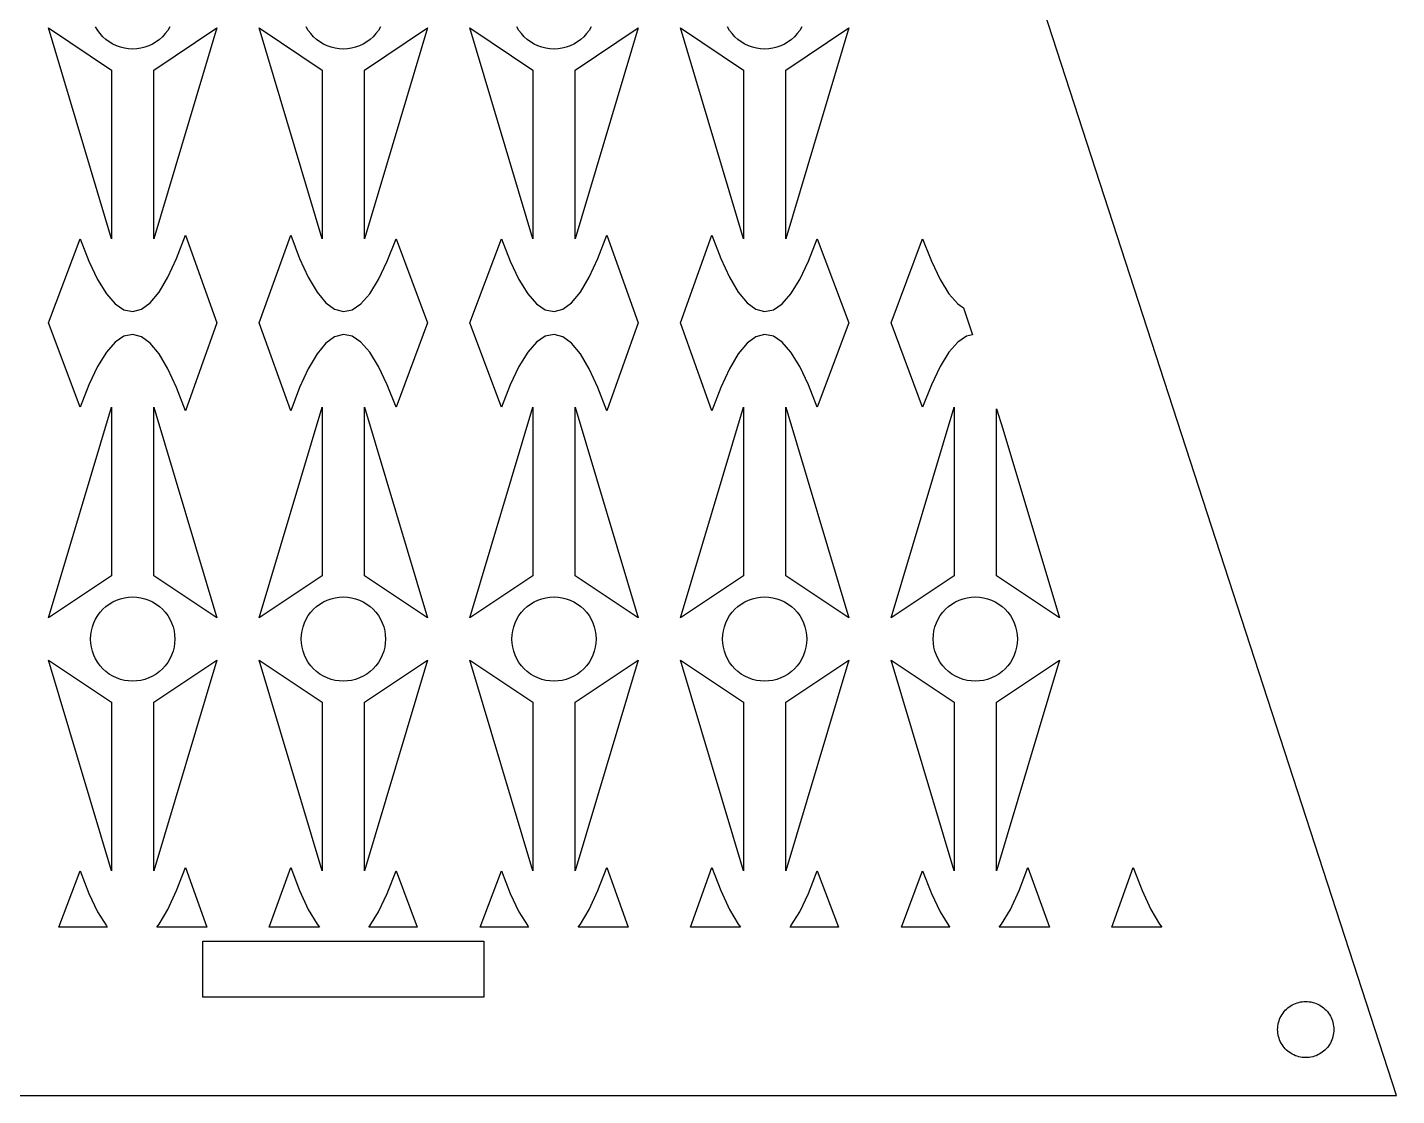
# Model space of a CAD drawing. Header units: metres. Extents: x -75 to 75, y 0 to 231.
# Drawn here: x -22.5 to 75, y 0 to 76 of the extents above; entities that cross this region are included whole.
import ezdxf

# ---------------------------------------------------------------- set-up
doc = ezdxf.new("R2010")
doc.units = ezdxf.units.M

msp = doc.modelspace()

# ---------------------------------------------------------------- linework, layer by layer
for p, q in [((75, 0), (0, 230.826)), ((-17.4943, 75.8334), (-17.6456, 76.0859)), ((-12.3544, 76.0859), (-12.5057, 75.8333)), ((-2.49428, 75.8334), (-2.64561, 76.0859)), ((2.64565, 76.0859), (2.49428, 75.8333)), ((12.5057, 75.8334), (12.3544, 76.0859)), ((17.6456, 76.0859), (17.4943, 75.8333)), ((27.5057, 75.8334), (27.3544, 76.0859)), ((32.6456, 76.0859), (32.4943, 75.8333)), ((-20.9997, 75.9996), (-16.5002, 72.9999)), ((-16.5002, 61.001), (-20.9997, 75.9996)), ((-17.3189, 75.5969), (-17.4943, 75.8334)), ((-17.1212, 75.3788), (-17.3189, 75.5969)), ((-16.9031, 75.1811), (-17.1212, 75.3788)), ((-16.6666, 75.0057), (-16.9031, 75.1811)), ((-13.4998, 72.9999), (-9.00024, 75.9996)), ((-9.00024, 75.9996), (-13.4998, 61.001)), ((-13.0969, 75.1811), (-13.3334, 75.0057)), ((-12.8788, 75.3788), (-13.0969, 75.1811)), ((-12.6811, 75.5969), (-12.8788, 75.3788)), ((-12.5057, 75.8333), (-12.6811, 75.5969)), ((-5.99974, 75.9996), (-1.50015, 72.9999)), ((-1.50015, 61.001), (-5.99974, 75.9996)), ((-2.31891, 75.5969), (-2.49428, 75.8334)), ((-2.1212, 75.3788), (-2.31891, 75.5969)), ((-1.90308, 75.1811), (-2.1212, 75.3788)), ((-1.66663, 75.0057), (-1.90308, 75.1811)), ((1.50015, 72.9999), (5.99974, 75.9996)), ((5.99974, 75.9996), (1.50015, 61.001)), ((1.90311, 75.1811), (1.66664, 75.0057)), ((2.1212, 75.3788), (1.90311, 75.1811)), ((2.31894, 75.5969), (2.1212, 75.3788)), ((2.49428, 75.8333), (2.31894, 75.5969)), ((9.00024, 75.9996), (13.4998, 72.9999)), ((13.4998, 61.001), (9.00024, 75.9996)), ((12.6811, 75.5969), (12.5057, 75.8334)), ((12.8788, 75.3788), (12.6811, 75.5969)), ((13.0969, 75.1811), (12.8788, 75.3788)), ((13.3333, 75.0057), (13.0969, 75.1811)), ((16.5002, 72.9999), (20.9997, 75.9996)), ((20.9997, 75.9996), (16.5002, 61.001)), ((16.9031, 75.1811), (16.6666, 75.0057)), ((17.1212, 75.3788), (16.9031, 75.1811)), ((17.3189, 75.5969), (17.1212, 75.3788)), ((17.4943, 75.8333), (17.3189, 75.5969)), ((24.0002, 75.9996), (28.4998, 72.9999)), ((28.4998, 61.001), (24.0002, 75.9996)), ((27.6811, 75.5969), (27.5057, 75.8334)), ((27.8788, 75.3788), (27.6811, 75.5969)), ((28.0969, 75.1811), (27.8788, 75.3788)), ((28.3334, 75.0057), (28.0969, 75.1811)), ((31.5002, 72.9999), (35.9997, 75.9996)), ((35.9997, 75.9996), (31.5002, 61.001)), ((31.9031, 75.1811), (31.6666, 75.0057)), ((32.1212, 75.3788), (31.9031, 75.1811)), ((32.3189, 75.5969), (32.1212, 75.3788)), ((32.4943, 75.8333), (32.3189, 75.5969)), ((-16.4141, 74.8544), (-16.6666, 75.0057)), ((-16.148, 74.7285), (-16.4141, 74.8544)), ((-15.8708, 74.6293), (-16.148, 74.7285)), ((-15.5853, 74.5578), (-15.8708, 74.6293)), ((-15.2941, 74.5146), (-15.5853, 74.5578)), ((-15, 74.5002), (-15.2941, 74.5146)), ((-14.706, 74.5146), (-15, 74.5002)), ((-14.4148, 74.5578), (-14.706, 74.5146)), ((-14.1292, 74.6293), (-14.4148, 74.5578)), ((-13.852, 74.7285), (-14.1292, 74.6293)), ((-13.5859, 74.8544), (-13.852, 74.7285)), ((-13.3334, 75.0057), (-13.5859, 74.8544)), ((-1.41409, 74.8544), (-1.66663, 75.0057)), ((-1.14798, 74.7285), (-1.41409, 74.8544)), ((-0.870804, 74.6293), (-1.14798, 74.7285)), ((-0.585251, 74.5578), (-0.870804, 74.6293)), ((-0.294037, 74.5146), (-0.585251, 74.5578)), ((0, 74.5002), (-0.294037, 74.5146)), ((0.294037, 74.5146), (0, 74.5002)), ((0.58522, 74.5578), (0.294037, 74.5146)), ((0.870819, 74.6293), (0.58522, 74.5578)), ((1.14799, 74.7285), (0.870819, 74.6293)), ((1.41412, 74.8544), (1.14799, 74.7285)), ((1.66664, 75.0057), (1.41412, 74.8544)), ((13.5859, 74.8544), (13.3333, 75.0057)), ((13.852, 74.7285), (13.5859, 74.8544)), ((14.1292, 74.6293), (13.852, 74.7285)), ((14.4147, 74.5578), (14.1292, 74.6293)), ((14.7059, 74.5146), (14.4147, 74.5578)), ((15, 74.5002), (14.7059, 74.5146)), ((15.294, 74.5146), (15, 74.5002)), ((15.5852, 74.5578), (15.294, 74.5146)), ((15.8708, 74.6293), (15.5852, 74.5578)), ((16.148, 74.7285), (15.8708, 74.6293)), ((16.4141, 74.8544), (16.148, 74.7285)), ((16.6666, 75.0057), (16.4141, 74.8544)), ((28.5859, 74.8544), (28.3334, 75.0057)), ((28.852, 74.7285), (28.5859, 74.8544)), ((29.1292, 74.6293), (28.852, 74.7285)), ((29.4147, 74.5578), (29.1292, 74.6293)), ((29.7059, 74.5146), (29.4147, 74.5578)), ((30, 74.5002), (29.7059, 74.5146)), ((30.294, 74.5146), (30, 74.5002)), ((30.5852, 74.5578), (30.294, 74.5146)), ((30.8708, 74.6293), (30.5852, 74.5578)), ((31.148, 74.7285), (30.8708, 74.6293)), ((31.4141, 74.8544), (31.148, 74.7285)), ((31.6666, 75.0057), (31.4141, 74.8544)), ((-16.5002, 72.9999), (-16.5002, 61.001)), ((-13.4998, 61.001), (-13.4998, 72.9999)), ((-1.50015, 72.9999), (-1.50015, 61.001)), ((1.50015, 61.001), (1.50015, 72.9999)), ((13.4998, 72.9999), (13.4998, 61.001)), ((16.5002, 61.001), (16.5002, 72.9999)), ((28.4998, 72.9999), (28.4998, 61.001)), ((31.5002, 61.001), (31.5002, 72.9999)), ((-20.9998, 55), (-18.75, 60.9996)), ((-18.75, 60.9996), (-18.1252, 59.3975)), ((-11.8749, 59.6024), (-11.25, 61.2455)), ((-11.25, 61.2455), (-9.00018, 55)), ((-5.99982, 55), (-3.75, 61.2455)), ((-3.75, 61.2455), (-3.12512, 59.6024)), ((3.12515, 59.3975), (3.75, 60.9996)), ((3.75, 60.9996), (5.99982, 55)), ((9.00018, 55), (11.25, 60.9996)), ((11.25, 60.9996), (11.8748, 59.3975)), ((18.1251, 59.6024), (18.75, 61.2455)), ((18.75, 61.2455), (20.9998, 55)), ((24.0002, 55), (26.25, 61.2455)), ((26.25, 61.2455), (26.8749, 59.6024)), ((33.1252, 59.3975), (33.75, 60.9996)), ((33.75, 60.9996), (35.9998, 55)), ((39.0002, 55), (41.25, 60.9996)), ((41.25, 60.9996), (41.8748, 59.3975)), ((-12.4999, 58.254), (-11.8749, 59.6024)), ((-3.12512, 59.6024), (-2.50012, 58.254)), ((17.5001, 58.254), (18.1251, 59.6024)), ((26.8749, 59.6024), (27.4999, 58.254)), ((-18.1252, 59.3975), (-17.5001, 58.0901)), ((2.50014, 58.0901), (3.12515, 59.3975)), ((11.8748, 59.3975), (12.4998, 58.0901)), ((32.5001, 58.0901), (33.1252, 59.3975)), ((41.8748, 59.3975), (42.4998, 58.0901)), ((-17.5001, 58.0901), (-16.8751, 57.0778)), ((-13.1249, 57.2007), (-12.4999, 58.254)), ((-2.50012, 58.254), (-1.87511, 57.2007)), ((1.87511, 57.0778), (2.50014, 58.0901)), ((12.4998, 58.0901), (13.1249, 57.0778)), ((16.8751, 57.2007), (17.5001, 58.254)), ((27.4999, 58.254), (28.1249, 57.2007)), ((31.8751, 57.0778), (32.5001, 58.0901)), ((42.4998, 58.0901), (43.1249, 57.0778)), ((-16.8751, 57.0778), (-16.2501, 56.3605)), ((-13.7499, 56.4425), (-13.1249, 57.2007)), ((-1.87511, 57.2007), (-1.25011, 56.4425)), ((1.25011, 56.3605), (1.87511, 57.0778)), ((13.1249, 57.0778), (13.7499, 56.3605)), ((16.2501, 56.4425), (16.8751, 57.2007)), ((28.1249, 57.2007), (28.7499, 56.4425)), ((31.2501, 56.3605), (31.8751, 57.0778)), ((43.1249, 57.0778), (43.7499, 56.3605)), ((-16.2501, 56.3605), (-15.6251, 55.9384)), ((-15.6251, 55.9384), (-15, 55.8113)), ((-15, 55.8113), (-14.3749, 55.9794)), ((-14.3749, 55.9794), (-13.7499, 56.4425)), ((-1.25011, 56.4425), (-0.625046, 55.9794)), ((-0.625046, 55.9794), (0, 55.8113)), ((0, 55.8113), (0.625076, 55.9384)), ((0.625076, 55.9384), (1.25011, 56.3605)), ((13.7499, 56.3605), (14.3749, 55.9384)), ((14.3749, 55.9384), (15, 55.8113)), ((15, 55.8113), (15.625, 55.9794)), ((15.625, 55.9794), (16.2501, 56.4425)), ((28.7499, 56.4425), (29.3749, 55.9794)), ((29.3749, 55.9794), (30, 55.8113)), ((30, 55.8113), (30.6251, 55.9384)), ((30.6251, 55.9384), (31.2501, 56.3605)), ((43.7499, 56.3605), (44.1598, 56.0837)), ((44.1598, 56.0837), (44.7894, 54.1459)), ((-18.75, 49.0004), (-20.9998, 55)), ((-9.00018, 55), (-11.25, 48.7545)), ((-3.75, 48.7545), (-5.99982, 55)), ((5.99982, 55), (3.75, 49.0004)), ((11.25, 49.0004), (9.00018, 55)), ((20.9998, 55), (18.75, 48.7545)), ((26.25, 48.7545), (24.0002, 55)), ((35.9998, 55), (33.75, 49.0004)), ((41.25, 49.0004), (39.0002, 55)), ((-16.2501, 53.6395), (-16.8751, 52.9222)), ((-15.6251, 54.0616), (-16.2501, 53.6395)), ((-15, 54.1887), (-15.6251, 54.0616)), ((-14.3749, 54.0206), (-15, 54.1887)), ((-13.7499, 53.5575), (-14.3749, 54.0206)), ((-0.625046, 54.0206), (-1.25011, 53.5575)), ((0, 54.1887), (-0.625046, 54.0206)), ((0.625076, 54.0616), (0, 54.1887)), ((1.25011, 53.6395), (0.625076, 54.0616)), ((1.87511, 52.9222), (1.25011, 53.6395)), ((13.7499, 53.6395), (13.1249, 52.9222)), ((14.3749, 54.0616), (13.7499, 53.6395)), ((15, 54.1887), (14.3749, 54.0616)), ((15.625, 54.0206), (15, 54.1887)), ((16.2501, 53.5575), (15.625, 54.0206)), ((29.3749, 54.0206), (28.7499, 53.5575)), ((30, 54.1887), (29.3749, 54.0206)), ((30.6251, 54.0616), (30, 54.1887)), ((31.2501, 53.6395), (30.6251, 54.0616)), ((31.8751, 52.9222), (31.2501, 53.6395)), ((43.7499, 53.6395), (43.1249, 52.9222)), ((44.3749, 54.0616), (43.7499, 53.6395)), ((44.7894, 54.1459), (44.3749, 54.0616)), ((-16.8751, 52.9222), (-17.5001, 51.9099)), ((-13.1249, 52.7993), (-13.7499, 53.5575)), ((-12.4999, 51.746), (-13.1249, 52.7993)), ((-1.87511, 52.7993), (-2.50012, 51.746)), ((-1.25011, 53.5575), (-1.87511, 52.7993)), ((2.50014, 51.9099), (1.87511, 52.9222)), ((13.1249, 52.9222), (12.4998, 51.9099)), ((16.8751, 52.7993), (16.2501, 53.5575)), ((17.5001, 51.746), (16.8751, 52.7993)), ((28.1249, 52.7993), (27.4999, 51.746)), ((28.7499, 53.5575), (28.1249, 52.7993)), ((32.5001, 51.9099), (31.8751, 52.9222)), ((43.1249, 52.9222), (42.4998, 51.9099)), ((-17.5001, 51.9099), (-18.1252, 50.6025)), ((-11.8749, 50.3976), (-12.4999, 51.746)), ((-2.50012, 51.746), (-3.12512, 50.3976)), ((3.12515, 50.6025), (2.50014, 51.9099)), ((12.4998, 51.9099), (11.8748, 50.6025)), ((18.1251, 50.3976), (17.5001, 51.746)), ((27.4999, 51.746), (26.8749, 50.3976)), ((33.1252, 50.6025), (32.5001, 51.9099)), ((42.4998, 51.9099), (41.8748, 50.6025)), ((-18.1252, 50.6025), (-18.75, 49.0004)), ((-11.25, 48.7545), (-11.8749, 50.3976)), ((-3.12512, 50.3976), (-3.75, 48.7545)), ((3.75, 49.0004), (3.12515, 50.6025)), ((11.8748, 50.6025), (11.25, 49.0004)), ((18.75, 48.7545), (18.1251, 50.3976)), ((26.8749, 50.3976), (26.25, 48.7545)), ((33.75, 49.0004), (33.1252, 50.6025)), ((41.8748, 50.6025), (41.25, 49.0004)), ((-20.9997, 34.0003), (-16.5002, 48.999)), ((-16.5002, 48.999), (-16.5002, 37.0001)), ((-13.4998, 37.0001), (-13.4998, 48.999)), ((-13.4998, 48.999), (-9.00024, 34.0003)), ((-5.99974, 34.0003), (-1.50015, 48.999)), ((-1.50015, 48.999), (-1.50015, 37.0001)), ((1.50015, 37.0001), (1.50015, 48.999)), ((1.50015, 48.999), (5.99974, 34.0003)), ((9.00024, 34.0003), (13.4998, 48.999)), ((13.4998, 48.999), (13.4998, 37.0001)), ((16.5002, 37.0001), (16.5002, 48.999)), ((16.5002, 48.999), (20.9997, 34.0003)), ((24.0002, 34.0003), (28.4998, 48.999)), ((28.4998, 48.999), (28.4998, 37.0001)), ((31.5002, 37.0001), (31.5002, 48.999)), ((31.5002, 48.999), (35.9997, 34.0003)), ((39.0002, 34.0003), (43.4998, 48.999)), ((43.4998, 48.999), (43.4998, 37.0001)), ((46.5002, 37.0001), (46.5002, 48.8807)), ((46.5002, 48.8807), (46.9628, 47.4568)), ((46.9628, 47.4568), (50.9997, 34.0003)), ((-16.5002, 37.0001), (-20.9997, 34.0003)), ((-9.00024, 34.0003), (-13.4998, 37.0001)), ((-1.50015, 37.0001), (-5.99974, 34.0003)), ((5.99974, 34.0003), (1.50015, 37.0001)), ((13.4998, 37.0001), (9.00024, 34.0003)), ((20.9997, 34.0003), (16.5002, 37.0001)), ((28.4998, 37.0001), (24.0002, 34.0003)), ((35.9997, 34.0003), (31.5002, 37.0001)), ((43.4998, 37.0001), (39.0002, 34.0003)), ((50.9997, 34.0003), (46.5002, 37.0001)), ((-16.6666, 34.9943), (-16.4141, 35.1456)), ((-16.4141, 35.1456), (-16.148, 35.2715)), ((-16.148, 35.2715), (-15.8708, 35.3707)), ((-15.8708, 35.3707), (-15.5852, 35.4422)), ((-15.5852, 35.4422), (-15.294, 35.4854)), ((-15.294, 35.4854), (-15, 35.4998)), ((-15, 35.4998), (-14.7059, 35.4854)), ((-14.7059, 35.4854), (-14.4147, 35.4422)), ((-14.4147, 35.4422), (-14.1292, 35.3707)), ((-14.1292, 35.3707), (-13.852, 35.2715)), ((-13.852, 35.2715), (-13.5859, 35.1456)), ((-13.5859, 35.1456), (-13.3334, 34.9943)), ((-1.66663, 34.9943), (-1.41409, 35.1456)), ((-1.41409, 35.1456), (-1.14798, 35.2715)), ((-1.14798, 35.2715), (-0.870804, 35.3707)), ((-0.870804, 35.3707), (-0.585205, 35.4422)), ((-0.585205, 35.4422), (-0.294022, 35.4854)), ((-0.294022, 35.4854), (0, 35.4998)), ((0, 35.4998), (0.294067, 35.4854)), ((0.294067, 35.4854), (0.585266, 35.4422)), ((0.585266, 35.4422), (0.870819, 35.3707)), ((0.870819, 35.3707), (1.14799, 35.2715)), ((1.14799, 35.2715), (1.41412, 35.1456)), ((1.41412, 35.1456), (1.66664, 34.9943)), ((13.3333, 34.9943), (13.5859, 35.1456)), ((13.5859, 35.1456), (13.852, 35.2715)), ((13.852, 35.2715), (14.1292, 35.3707)), ((14.1292, 35.3707), (14.4148, 35.4422)), ((14.4148, 35.4422), (14.7059, 35.4854)), ((14.7059, 35.4854), (15, 35.4998)), ((15, 35.4998), (15.294, 35.4854)), ((15.294, 35.4854), (15.5853, 35.4422)), ((15.5853, 35.4422), (15.8708, 35.3707)), ((15.8708, 35.3707), (16.148, 35.2715)), ((16.148, 35.2715), (16.4141, 35.1456)), ((16.4141, 35.1456), (16.6666, 34.9943)), ((28.3334, 34.9943), (28.5859, 35.1456)), ((28.5859, 35.1456), (28.852, 35.2715)), ((28.852, 35.2715), (29.1292, 35.3707)), ((29.1292, 35.3707), (29.4148, 35.4422)), ((29.4148, 35.4422), (29.706, 35.4854)), ((29.706, 35.4854), (30, 35.4998)), ((30, 35.4998), (30.2941, 35.4854)), ((30.2941, 35.4854), (30.5853, 35.4422)), ((30.5853, 35.4422), (30.8708, 35.3707)), ((30.8708, 35.3707), (31.148, 35.2715)), ((31.148, 35.2715), (31.4141, 35.1456)), ((31.4141, 35.1456), (31.6666, 34.9943)), ((43.3333, 34.9943), (43.5859, 35.1456)), ((43.5859, 35.1456), (43.852, 35.2715)), ((43.852, 35.2715), (44.1292, 35.3707)), ((44.1292, 35.3707), (44.4148, 35.4422)), ((44.4148, 35.4422), (44.7059, 35.4854)), ((44.7059, 35.4854), (45, 35.4998)), ((45, 35.4998), (45.294, 35.4854)), ((45.294, 35.4854), (45.5853, 35.4422)), ((45.5853, 35.4422), (45.8708, 35.3707)), ((45.8708, 35.3707), (46.148, 35.2715)), ((46.148, 35.2715), (46.4141, 35.1456)), ((46.4141, 35.1456), (46.6666, 34.9943)), ((-17.6456, 33.9141), (-17.4943, 34.1666)), ((-17.4943, 34.1666), (-17.3189, 34.4031)), ((-17.3189, 34.4031), (-17.1212, 34.6212)), ((-17.1212, 34.6212), (-16.9031, 34.8189)), ((-16.9031, 34.8189), (-16.6666, 34.9943)), ((-13.3334, 34.9943), (-13.0969, 34.8189)), ((-13.0969, 34.8189), (-12.8788, 34.6212)), ((-12.8788, 34.6212), (-12.6811, 34.4031)), ((-12.6811, 34.4031), (-12.5057, 34.1666)), ((-12.5057, 34.1666), (-12.3544, 33.9141)), ((-2.64561, 33.9141), (-2.49428, 34.1666)), ((-2.49428, 34.1666), (-2.31891, 34.4031)), ((-2.31891, 34.4031), (-2.1212, 34.6212)), ((-2.1212, 34.6212), (-1.90308, 34.8189)), ((-1.90308, 34.8189), (-1.66663, 34.9943)), ((1.66664, 34.9943), (1.90311, 34.8189)), ((1.90311, 34.8189), (2.12123, 34.6212)), ((2.12123, 34.6212), (2.31894, 34.4031)), ((2.31894, 34.4031), (2.49431, 34.1666)), ((2.49431, 34.1666), (2.64565, 33.9141)), ((12.3544, 33.9141), (12.5057, 34.1666)), ((12.5057, 34.1666), (12.6811, 34.4031)), ((12.6811, 34.4031), (12.8788, 34.6212)), ((12.8788, 34.6212), (13.0969, 34.8189)), ((13.0969, 34.8189), (13.3333, 34.9943)), ((16.6666, 34.9943), (16.9031, 34.8189)), ((16.9031, 34.8189), (17.1212, 34.6212)), ((17.1212, 34.6212), (17.3189, 34.4031)), ((17.3189, 34.4031), (17.4943, 34.1666)), ((17.4943, 34.1666), (17.6456, 33.9141)), ((27.3544, 33.9141), (27.5057, 34.1666)), ((27.5057, 34.1666), (27.6811, 34.4031)), ((27.6811, 34.4031), (27.8788, 34.6212)), ((27.8788, 34.6212), (28.0969, 34.8189)), ((28.0969, 34.8189), (28.3334, 34.9943)), ((31.6666, 34.9943), (31.9031, 34.8189)), ((31.9031, 34.8189), (32.1212, 34.6212)), ((32.1212, 34.6212), (32.3189, 34.4031)), ((32.3189, 34.4031), (32.4943, 34.1666)), ((32.4943, 34.1666), (32.6456, 33.9141)), ((42.3544, 33.9141), (42.5057, 34.1666)), ((42.5057, 34.1666), (42.6811, 34.4031)), ((42.6811, 34.4031), (42.8788, 34.6212)), ((42.8788, 34.6212), (43.0969, 34.8189)), ((43.0969, 34.8189), (43.3333, 34.9943)), ((46.6666, 34.9943), (46.9031, 34.8189)), ((46.9031, 34.8189), (47.1212, 34.6212)), ((47.1212, 34.6212), (47.3189, 34.4031)), ((47.3189, 34.4031), (47.4943, 34.1666)), ((47.4943, 34.1666), (47.6456, 33.9141)), ((-17.9422, 33.0853), (-17.8707, 33.3708)), ((-17.8707, 33.3708), (-17.7715, 33.648)), ((-17.7715, 33.648), (-17.6456, 33.9141)), ((-12.3544, 33.9141), (-12.2285, 33.648)), ((-12.2285, 33.648), (-12.1293, 33.3708)), ((-12.1293, 33.3708), (-12.0578, 33.0852)), ((-2.94218, 33.0853), (-2.87068, 33.3708)), ((-2.87068, 33.3708), (-2.77148, 33.648)), ((-2.77148, 33.648), (-2.64561, 33.9141)), ((2.64565, 33.9141), (2.7715, 33.648)), ((2.7715, 33.648), (2.8707, 33.3708)), ((2.8707, 33.3708), (2.94223, 33.0852)), ((12.0578, 33.0853), (12.1293, 33.3708)), ((12.1293, 33.3708), (12.2285, 33.648)), ((12.2285, 33.648), (12.3544, 33.9141)), ((17.6456, 33.9141), (17.7715, 33.648)), ((17.7715, 33.648), (17.8707, 33.3708)), ((17.8707, 33.3708), (17.9422, 33.0852)), ((27.0578, 33.0853), (27.1293, 33.3708)), ((27.1293, 33.3708), (27.2285, 33.648)), ((27.2285, 33.648), (27.3544, 33.9141)), ((32.6456, 33.9141), (32.7715, 33.648)), ((32.7715, 33.648), (32.8707, 33.3708)), ((32.8707, 33.3708), (32.9422, 33.0852)), ((42.0578, 33.0853), (42.1293, 33.3708)), ((42.1293, 33.3708), (42.2285, 33.648)), ((42.2285, 33.648), (42.3544, 33.9141)), ((47.6456, 33.9141), (47.7715, 33.648)), ((47.7715, 33.648), (47.8707, 33.3708)), ((47.8707, 33.3708), (47.9422, 33.0852)), ((-17.9999, 32.5), (-17.9854, 32.7941)), ((-17.9854, 32.2059), (-17.9999, 32.5)), ((-17.9854, 32.7941), (-17.9422, 33.0853)), ((-17.9422, 31.9148), (-17.9854, 32.2059)), ((-12.0578, 33.0852), (-12.0146, 32.794)), ((-12.0146, 32.2059), (-12.0578, 31.9147)), ((-12.0146, 32.794), (-12.0001, 32.5)), ((-12.0001, 32.5), (-12.0146, 32.2059)), ((-2.99986, 32.5), (-2.98537, 32.7941)), ((-2.9854, 32.2059), (-2.99986, 32.5)), ((-2.9422, 31.9148), (-2.9854, 32.2059)), ((-2.98537, 32.7941), (-2.94218, 33.0853)), ((2.9854, 32.2059), (2.9422, 31.9147)), ((2.94223, 33.0852), (2.98541, 32.794)), ((2.99986, 32.5), (2.9854, 32.2059)), ((2.98541, 32.794), (2.99986, 32.5)), ((12.0001, 32.5), (12.0146, 32.7941)), ((12.0146, 32.2059), (12.0001, 32.5)), ((12.0146, 32.7941), (12.0578, 33.0853)), ((12.0578, 31.9148), (12.0146, 32.2059)), ((17.9422, 33.0852), (17.9854, 32.794)), ((17.9854, 32.2059), (17.9422, 31.9147)), ((17.9854, 32.794), (17.9999, 32.5)), ((17.9999, 32.5), (17.9854, 32.2059)), ((27.0001, 32.5), (27.0146, 32.7941)), ((27.0146, 32.2059), (27.0001, 32.5)), ((27.0146, 32.7941), (27.0578, 33.0853)), ((27.0578, 31.9148), (27.0146, 32.2059)), ((32.9422, 33.0852), (32.9854, 32.794)), ((32.9854, 32.2059), (32.9422, 31.9147)), ((32.9854, 32.794), (32.9999, 32.5)), ((32.9999, 32.5), (32.9854, 32.2059)), ((42.0001, 32.5), (42.0146, 32.7941)), ((42.0146, 32.2059), (42.0001, 32.5)), ((42.0146, 32.7941), (42.0578, 33.0853)), ((42.0578, 31.9148), (42.0146, 32.2059)), ((47.9422, 33.0852), (47.9854, 32.794)), ((47.9854, 32.2059), (47.9422, 31.9147)), ((47.9854, 32.794), (47.9999, 32.5)), ((47.9999, 32.5), (47.9854, 32.2059)), ((-17.8707, 31.6292), (-17.9422, 31.9148)), ((-17.7715, 31.352), (-17.8707, 31.6292)), ((-17.6456, 31.0859), (-17.7715, 31.352)), ((-12.2285, 31.352), (-12.3544, 31.0859)), ((-12.1293, 31.6292), (-12.2285, 31.352)), ((-12.0578, 31.9147), (-12.1293, 31.6292)), ((-2.87068, 31.6292), (-2.9422, 31.9148)), ((-2.77148, 31.352), (-2.87068, 31.6292)), ((-2.64561, 31.0859), (-2.77148, 31.352)), ((2.7715, 31.352), (2.64565, 31.0859)), ((2.8707, 31.6292), (2.7715, 31.352)), ((2.9422, 31.9147), (2.8707, 31.6292)), ((12.1293, 31.6292), (12.0578, 31.9148)), ((12.2285, 31.352), (12.1293, 31.6292)), ((12.3544, 31.0859), (12.2285, 31.352)), ((17.7715, 31.352), (17.6456, 31.0859)), ((17.8707, 31.6292), (17.7715, 31.352)), ((17.9422, 31.9147), (17.8707, 31.6292)), ((27.1293, 31.6292), (27.0578, 31.9148)), ((27.2285, 31.352), (27.1293, 31.6292)), ((27.3544, 31.0859), (27.2285, 31.352)), ((32.7715, 31.352), (32.6456, 31.0859)), ((32.8707, 31.6292), (32.7715, 31.352)), ((32.9422, 31.9147), (32.8707, 31.6292)), ((42.1293, 31.6292), (42.0578, 31.9148)), ((42.2285, 31.352), (42.1293, 31.6292)), ((42.3544, 31.0859), (42.2285, 31.352)), ((47.7715, 31.352), (47.6456, 31.0859)), ((47.8707, 31.6292), (47.7715, 31.352)), ((47.9422, 31.9147), (47.8707, 31.6292)), ((-20.9997, 30.9996), (-16.5002, 27.9999)), ((-16.5002, 16.001), (-20.9997, 30.9996)), ((-17.4943, 30.8334), (-17.6456, 31.0859)), ((-17.3189, 30.5969), (-17.4943, 30.8334)), ((-17.1212, 30.3788), (-17.3189, 30.5969)), ((-16.9031, 30.1811), (-17.1212, 30.3788)), ((-13.4998, 27.9999), (-9.00024, 30.9996)), ((-9.00024, 30.9996), (-13.4998, 16.001)), ((-12.8788, 30.3788), (-13.0969, 30.1811)), ((-12.6811, 30.5969), (-12.8788, 30.3788)), ((-12.5057, 30.8333), (-12.6811, 30.5969)), ((-12.3544, 31.0859), (-12.5057, 30.8333)), ((-5.99974, 30.9996), (-1.50015, 27.9999)), ((-1.50015, 16.001), (-5.99974, 30.9996)), ((-2.49428, 30.8334), (-2.64561, 31.0859)), ((-2.31891, 30.5969), (-2.49428, 30.8334)), ((-2.1212, 30.3788), (-2.31891, 30.5969)), ((-1.90308, 30.1811), (-2.1212, 30.3788)), ((1.50015, 27.9999), (5.99974, 30.9996)), ((5.99974, 30.9996), (1.50015, 16.001)), ((2.1212, 30.3788), (1.90311, 30.1811)), ((2.31894, 30.5969), (2.1212, 30.3788)), ((2.49428, 30.8333), (2.31894, 30.5969)), ((2.64565, 31.0859), (2.49428, 30.8333)), ((9.00024, 30.9996), (13.4998, 27.9999)), ((13.4998, 16.001), (9.00024, 30.9996)), ((12.5057, 30.8334), (12.3544, 31.0859)), ((12.6811, 30.5969), (12.5057, 30.8334)), ((12.8788, 30.3788), (12.6811, 30.5969)), ((13.0969, 30.1811), (12.8788, 30.3788)), ((16.5002, 27.9999), (20.9997, 30.9996)), ((20.9997, 30.9996), (16.5002, 16.001)), ((17.1212, 30.3788), (16.9031, 30.1811)), ((17.3189, 30.5969), (17.1212, 30.3788)), ((17.4943, 30.8333), (17.3189, 30.5969)), ((17.6456, 31.0859), (17.4943, 30.8333)), ((24.0002, 30.9996), (28.4998, 27.9999)), ((28.4998, 16.001), (24.0002, 30.9996)), ((27.5057, 30.8334), (27.3544, 31.0859)), ((27.6811, 30.5969), (27.5057, 30.8334)), ((27.8788, 30.3788), (27.6811, 30.5969)), ((28.0969, 30.1811), (27.8788, 30.3788)), ((31.5002, 27.9999), (35.9997, 30.9996)), ((35.9997, 30.9996), (31.5002, 16.001)), ((32.1212, 30.3788), (31.9031, 30.1811)), ((32.3189, 30.5969), (32.1212, 30.3788)), ((32.4943, 30.8333), (32.3189, 30.5969)), ((32.6456, 31.0859), (32.4943, 30.8333)), ((39.0002, 30.9996), (43.4998, 27.9999)), ((43.4998, 16.001), (39.0002, 30.9996)), ((42.5057, 30.8334), (42.3544, 31.0859)), ((42.6811, 30.5969), (42.5057, 30.8334)), ((42.8788, 30.3788), (42.6811, 30.5969)), ((43.0969, 30.1811), (42.8788, 30.3788)), ((46.5002, 27.9999), (50.9997, 30.9996)), ((50.9997, 30.9996), (46.5002, 16.001)), ((47.1212, 30.3788), (46.9031, 30.1811)), ((47.3189, 30.5969), (47.1212, 30.3788)), ((47.4943, 30.8333), (47.3189, 30.5969)), ((47.6456, 31.0859), (47.4943, 30.8333)), ((-16.6666, 30.0057), (-16.9031, 30.1811)), ((-16.4141, 29.8544), (-16.6666, 30.0057)), ((-16.148, 29.7285), (-16.4141, 29.8544)), ((-15.8708, 29.6293), (-16.148, 29.7285)), ((-15.5853, 29.5578), (-15.8708, 29.6293)), ((-15.2941, 29.5146), (-15.5853, 29.5578)), ((-15, 29.5002), (-15.2941, 29.5146)), ((-14.706, 29.5146), (-15, 29.5002)), ((-14.4148, 29.5578), (-14.706, 29.5146)), ((-14.1292, 29.6293), (-14.4148, 29.5578)), ((-13.852, 29.7285), (-14.1292, 29.6293)), ((-13.5859, 29.8544), (-13.852, 29.7285)), ((-13.3334, 30.0057), (-13.5859, 29.8544)), ((-13.0969, 30.1811), (-13.3334, 30.0057)), ((-1.66663, 30.0057), (-1.90308, 30.1811)), ((-1.41409, 29.8544), (-1.66663, 30.0057)), ((-1.14798, 29.7285), (-1.41409, 29.8544)), ((-0.870804, 29.6293), (-1.14798, 29.7285)), ((-0.585251, 29.5578), (-0.870804, 29.6293)), ((-0.294037, 29.5146), (-0.585251, 29.5578)), ((0, 29.5002), (-0.294037, 29.5146)), ((0.294037, 29.5146), (0, 29.5002)), ((0.58522, 29.5578), (0.294037, 29.5146)), ((0.870819, 29.6293), (0.58522, 29.5578)), ((1.14799, 29.7285), (0.870819, 29.6293)), ((1.41412, 29.8544), (1.14799, 29.7285)), ((1.66664, 30.0057), (1.41412, 29.8544)), ((1.90311, 30.1811), (1.66664, 30.0057)), ((13.3333, 30.0057), (13.0969, 30.1811)), ((13.5859, 29.8544), (13.3333, 30.0057)), ((13.852, 29.7285), (13.5859, 29.8544)), ((14.1292, 29.6293), (13.852, 29.7285)), ((14.4147, 29.5578), (14.1292, 29.6293)), ((14.7059, 29.5146), (14.4147, 29.5578)), ((15, 29.5002), (14.7059, 29.5146)), ((15.294, 29.5146), (15, 29.5002)), ((15.5852, 29.5578), (15.294, 29.5146)), ((15.8708, 29.6293), (15.5852, 29.5578)), ((16.148, 29.7285), (15.8708, 29.6293)), ((16.4141, 29.8544), (16.148, 29.7285)), ((16.6666, 30.0057), (16.4141, 29.8544)), ((16.9031, 30.1811), (16.6666, 30.0057)), ((28.3334, 30.0057), (28.0969, 30.1811)), ((28.5859, 29.8544), (28.3334, 30.0057)), ((28.852, 29.7285), (28.5859, 29.8544)), ((29.1292, 29.6293), (28.852, 29.7285)), ((29.4147, 29.5578), (29.1292, 29.6293)), ((29.7059, 29.5146), (29.4147, 29.5578)), ((30, 29.5002), (29.7059, 29.5146)), ((30.294, 29.5146), (30, 29.5002)), ((30.5852, 29.5578), (30.294, 29.5146)), ((30.8708, 29.6293), (30.5852, 29.5578)), ((31.148, 29.7285), (30.8708, 29.6293)), ((31.4141, 29.8544), (31.148, 29.7285)), ((31.6666, 30.0057), (31.4141, 29.8544)), ((31.9031, 30.1811), (31.6666, 30.0057)), ((43.3333, 30.0057), (43.0969, 30.1811)), ((43.5859, 29.8544), (43.3333, 30.0057)), ((43.852, 29.7285), (43.5859, 29.8544)), ((44.1292, 29.6293), (43.852, 29.7285)), ((44.4147, 29.5578), (44.1292, 29.6293)), ((44.7059, 29.5146), (44.4147, 29.5578)), ((45, 29.5002), (44.7059, 29.5146)), ((45.294, 29.5146), (45, 29.5002)), ((45.5852, 29.5578), (45.294, 29.5146)), ((45.8708, 29.6293), (45.5852, 29.5578)), ((46.148, 29.7285), (45.8708, 29.6293)), ((46.4141, 29.8544), (46.148, 29.7285)), ((46.6666, 30.0057), (46.4141, 29.8544)), ((46.9031, 30.1811), (46.6666, 30.0057)), ((-16.5002, 27.9999), (-16.5002, 16.001)), ((-13.4998, 16.001), (-13.4998, 27.9999)), ((-1.50015, 27.9999), (-1.50015, 16.001)), ((1.50015, 16.001), (1.50015, 27.9999)), ((13.4998, 27.9999), (13.4998, 16.001)), ((16.5002, 16.001), (16.5002, 27.9999)), ((28.4998, 27.9999), (28.4998, 16.001)), ((31.5002, 16.001), (31.5002, 27.9999)), ((43.4998, 27.9999), (43.4998, 16.001)), ((46.5002, 16.001), (46.5002, 27.9999)), ((-20.2498, 12), (-18.75, 15.9996)), ((-18.75, 15.9996), (-18.1252, 14.3975)), ((-11.8749, 14.6024), (-11.25, 16.2455)), ((-11.25, 16.2455), (-9.72064, 12)), ((-5.27936, 12), (-3.75, 16.2455)), ((-3.75, 16.2455), (-3.12512, 14.6024)), ((3.12515, 14.3975), (3.75, 15.9996)), ((3.75, 15.9996), (5.24983, 12)), ((9.75017, 12), (11.25, 15.9996)), ((11.25, 15.9996), (11.8748, 14.3975)), ((18.1251, 14.6024), (18.75, 16.2455)), ((18.75, 16.2455), (20.2794, 12)), ((24.7206, 12), (26.25, 16.2455)), ((26.25, 16.2455), (26.8749, 14.6024)), ((33.1252, 14.3975), (33.75, 15.9996)), ((33.75, 15.9996), (35.2498, 12)), ((39.7502, 12), (41.25, 15.9996)), ((41.25, 15.9996), (41.8748, 14.3975)), ((48.1251, 14.6024), (48.75, 16.2455)), ((48.75, 16.2455), (50.2794, 12)), ((54.7206, 12), (56.25, 16.2455)), ((56.25, 16.2455), (56.8749, 14.6024)), ((-18.1252, 14.3975), (-17.5001, 13.0901)), ((-12.4999, 13.254), (-11.8749, 14.6024)), ((-3.12512, 14.6024), (-2.50012, 13.254)), ((2.50014, 13.0901), (3.12515, 14.3975)), ((11.8748, 14.3975), (12.4998, 13.0901)), ((17.5001, 13.254), (18.1251, 14.6024)), ((26.8749, 14.6024), (27.4999, 13.254)), ((32.5001, 13.0901), (33.1252, 14.3975)), ((41.8748, 14.3975), (42.4998, 13.0901)), ((47.5001, 13.254), (48.1251, 14.6024)), ((56.8749, 14.6024), (57.4999, 13.254)), ((-17.5001, 13.0901), (-16.8751, 12.0778)), ((-13.1249, 12.2007), (-12.4999, 13.254)), ((-2.50012, 13.254), (-1.87511, 12.2007)), ((1.87511, 12.0778), (2.50014, 13.0901)), ((12.4998, 13.0901), (13.1249, 12.0778)), ((16.8751, 12.2007), (17.5001, 13.254)), ((27.4999, 13.254), (28.1249, 12.2007)), ((31.8751, 12.0778), (32.5001, 13.0901)), ((42.4998, 13.0901), (43.1249, 12.0778)), ((46.8751, 12.2007), (47.5001, 13.254)), ((57.4999, 13.254), (58.1249, 12.2007)), ((-16.8073, 12), (-20.2498, 12)), ((-16.8751, 12.0778), (-16.8073, 12)), ((-13.2903, 12), (-13.1249, 12.2007)), ((-9.72064, 12), (-13.2903, 12)), ((-1.70966, 12), (-5.27936, 12)), ((-1.87511, 12.2007), (-1.70966, 12)), ((1.80734, 12), (1.87511, 12.0778)), ((5.24983, 12), (1.80734, 12)), ((13.1926, 12), (9.75017, 12)), ((13.1249, 12.0778), (13.1926, 12)), ((16.7097, 12), (16.8751, 12.2007)), ((20.2794, 12), (16.7097, 12)), ((28.2903, 12), (24.7206, 12)), ((28.1249, 12.2007), (28.2903, 12)), ((31.8073, 12), (31.8751, 12.0778)), ((35.2498, 12), (31.8073, 12)), ((43.1926, 12), (39.7502, 12)), ((43.1249, 12.0778), (43.1926, 12)), ((46.7097, 12), (46.8751, 12.2007)), ((50.2794, 12), (46.7097, 12)), ((58.2903, 12), (54.7206, 12)), ((58.1249, 12.2007), (58.2903, 12)), ((-10, 7), (-10, 11)), ((-10, 11), (10, 11)), ((10, 11), (10, 7)), ((10, 7), (-10, 7)), ((66.8392, 5.77393), (66.9098, 5.87784)), ((66.9098, 5.87784), (66.9868, 5.97713)), ((66.9868, 5.97713), (67.0699, 6.07137)), ((67.0699, 6.07137), (67.1588, 6.16022)), ((67.1588, 6.16022), (67.253, 6.2433)), ((67.253, 6.2433), (67.3523, 6.32031)), ((67.3523, 6.32031), (67.4562, 6.39093)), ((67.4562, 6.39093), (67.5643, 6.4549)), ((67.5643, 6.4549), (67.6763, 6.51193)), ((67.6763, 6.51193), (67.7916, 6.56183)), ((67.7916, 6.56183), (67.9098, 6.60439)), ((67.9098, 6.60439), (68.0305, 6.63943)), ((68.0305, 6.63943), (68.1531, 6.66685)), ((68.1531, 6.66685), (68.2772, 6.68651)), ((68.2772, 6.68651), (68.4023, 6.69833)), ((68.4023, 6.69833), (68.5279, 6.70227)), ((68.5279, 6.70227), (68.6534, 6.69833)), ((68.6534, 6.69833), (68.7785, 6.68651)), ((68.7785, 6.68651), (68.9026, 6.66685)), ((68.9026, 6.66685), (69.0252, 6.63943)), ((69.0252, 6.63943), (69.1459, 6.60439)), ((69.1459, 6.60439), (69.2641, 6.56183)), ((69.2641, 6.56183), (69.3794, 6.51193)), ((69.3794, 6.51193), (69.4914, 6.4549)), ((69.4914, 6.4549), (69.5995, 6.39093)), ((69.5995, 6.39093), (69.7034, 6.32031)), ((69.7034, 6.32031), (69.8027, 6.2433)), ((69.8027, 6.2433), (69.897, 6.16022)), ((69.897, 6.16022), (69.9858, 6.07137)), ((69.9858, 6.07137), (70.0689, 5.97713)), ((70.0689, 5.97713), (70.1459, 5.87784)), ((70.1459, 5.87784), (70.2165, 5.77393)), ((66.5318, 4.82785), (66.5436, 4.95294)), ((66.5436, 4.95294), (66.5633, 5.07704)), ((66.5633, 5.07704), (66.5907, 5.19966)), ((66.5907, 5.19966), (66.6257, 5.32031)), ((66.6257, 5.32031), (66.6683, 5.43852)), ((66.6683, 5.43852), (66.7182, 5.55383)), ((66.7182, 5.55383), (66.7752, 5.66579)), ((66.7752, 5.66579), (66.8392, 5.77393)), ((70.2165, 5.77393), (70.2805, 5.66579)), ((70.2805, 5.66579), (70.3375, 5.55383)), ((70.3375, 5.55383), (70.3874, 5.43852)), ((70.3874, 5.43852), (70.43, 5.32031)), ((70.43, 5.32031), (70.465, 5.19966)), ((70.465, 5.19966), (70.4924, 5.07704)), ((70.4924, 5.07704), (70.5121, 4.95294)), ((70.5121, 4.95294), (70.5239, 4.82785)), ((66.5279, 4.70227), (66.5318, 4.82785)), ((66.5318, 4.57669), (66.5279, 4.70227)), ((66.5436, 4.45161), (66.5318, 4.57669)), ((66.5633, 4.32751), (66.5436, 4.45161)), ((66.5907, 4.2049), (66.5633, 4.32751)), ((66.6257, 4.08424), (66.5907, 4.2049)), ((66.6683, 3.96602), (66.6257, 4.08424)), ((66.7182, 3.85072), (66.6683, 3.96602)), ((70.3874, 3.96602), (70.3375, 3.85072)), ((70.43, 4.08424), (70.3874, 3.96602)), ((70.465, 4.2049), (70.43, 4.08424)), ((70.4924, 4.32751), (70.465, 4.2049)), ((70.5121, 4.45161), (70.4924, 4.32751)), ((70.5239, 4.57669), (70.5121, 4.45161)), ((70.5239, 4.82785), (70.5279, 4.70227)), ((70.5279, 4.70227), (70.5239, 4.57669)), ((66.7752, 3.73877), (66.7182, 3.85072)), ((66.8392, 3.63062), (66.7752, 3.73877)), ((66.9098, 3.5267), (66.8392, 3.63062)), ((66.9868, 3.42743), (66.9098, 3.5267)), ((67.0699, 3.33318), (66.9868, 3.42743)), ((67.1588, 3.24434), (67.0699, 3.33318)), ((67.253, 3.16125), (67.1588, 3.24434)), ((67.3523, 3.08424), (67.253, 3.16125)), ((67.4562, 3.01363), (67.3523, 3.08424)), ((67.5643, 2.94966), (67.4562, 3.01363)), ((67.6763, 2.89262), (67.5643, 2.94966)), ((69.4914, 2.94966), (69.3794, 2.89262)), ((69.5995, 3.01363), (69.4914, 2.94966)), ((69.7034, 3.08424), (69.5995, 3.01363)), ((69.8027, 3.16125), (69.7034, 3.08424)), ((69.897, 3.24434), (69.8027, 3.16125)), ((69.9858, 3.33318), (69.897, 3.24434)), ((70.0689, 3.42743), (69.9858, 3.33318)), ((70.1459, 3.5267), (70.0689, 3.42743)), ((70.2165, 3.63062), (70.1459, 3.5267)), ((70.2805, 3.73877), (70.2165, 3.63062)), ((70.3375, 3.85072), (70.2805, 3.73877)), ((67.7916, 2.84273), (67.6763, 2.89262)), ((67.9098, 2.80016), (67.7916, 2.84273)), ((68.0305, 2.76511), (67.9098, 2.80016)), ((68.1531, 2.7377), (68.0305, 2.76511)), ((68.2772, 2.71805), (68.1531, 2.7377)), ((68.4023, 2.70622), (68.2772, 2.71805)), ((68.5279, 2.70227), (68.4023, 2.70622)), ((68.6534, 2.70622), (68.5279, 2.70227)), ((68.7785, 2.71805), (68.6534, 2.70622)), ((68.9026, 2.7377), (68.7785, 2.71805)), ((69.0252, 2.76511), (68.9026, 2.7377)), ((69.1459, 2.80016), (69.0252, 2.76511)), ((69.2641, 2.84273), (69.1459, 2.80016)), ((69.3794, 2.89262), (69.2641, 2.84273)), ((-75, 0), (75, 0))]:
    msp.add_line(p, q)

doc.saveas('drawing.dxf')
